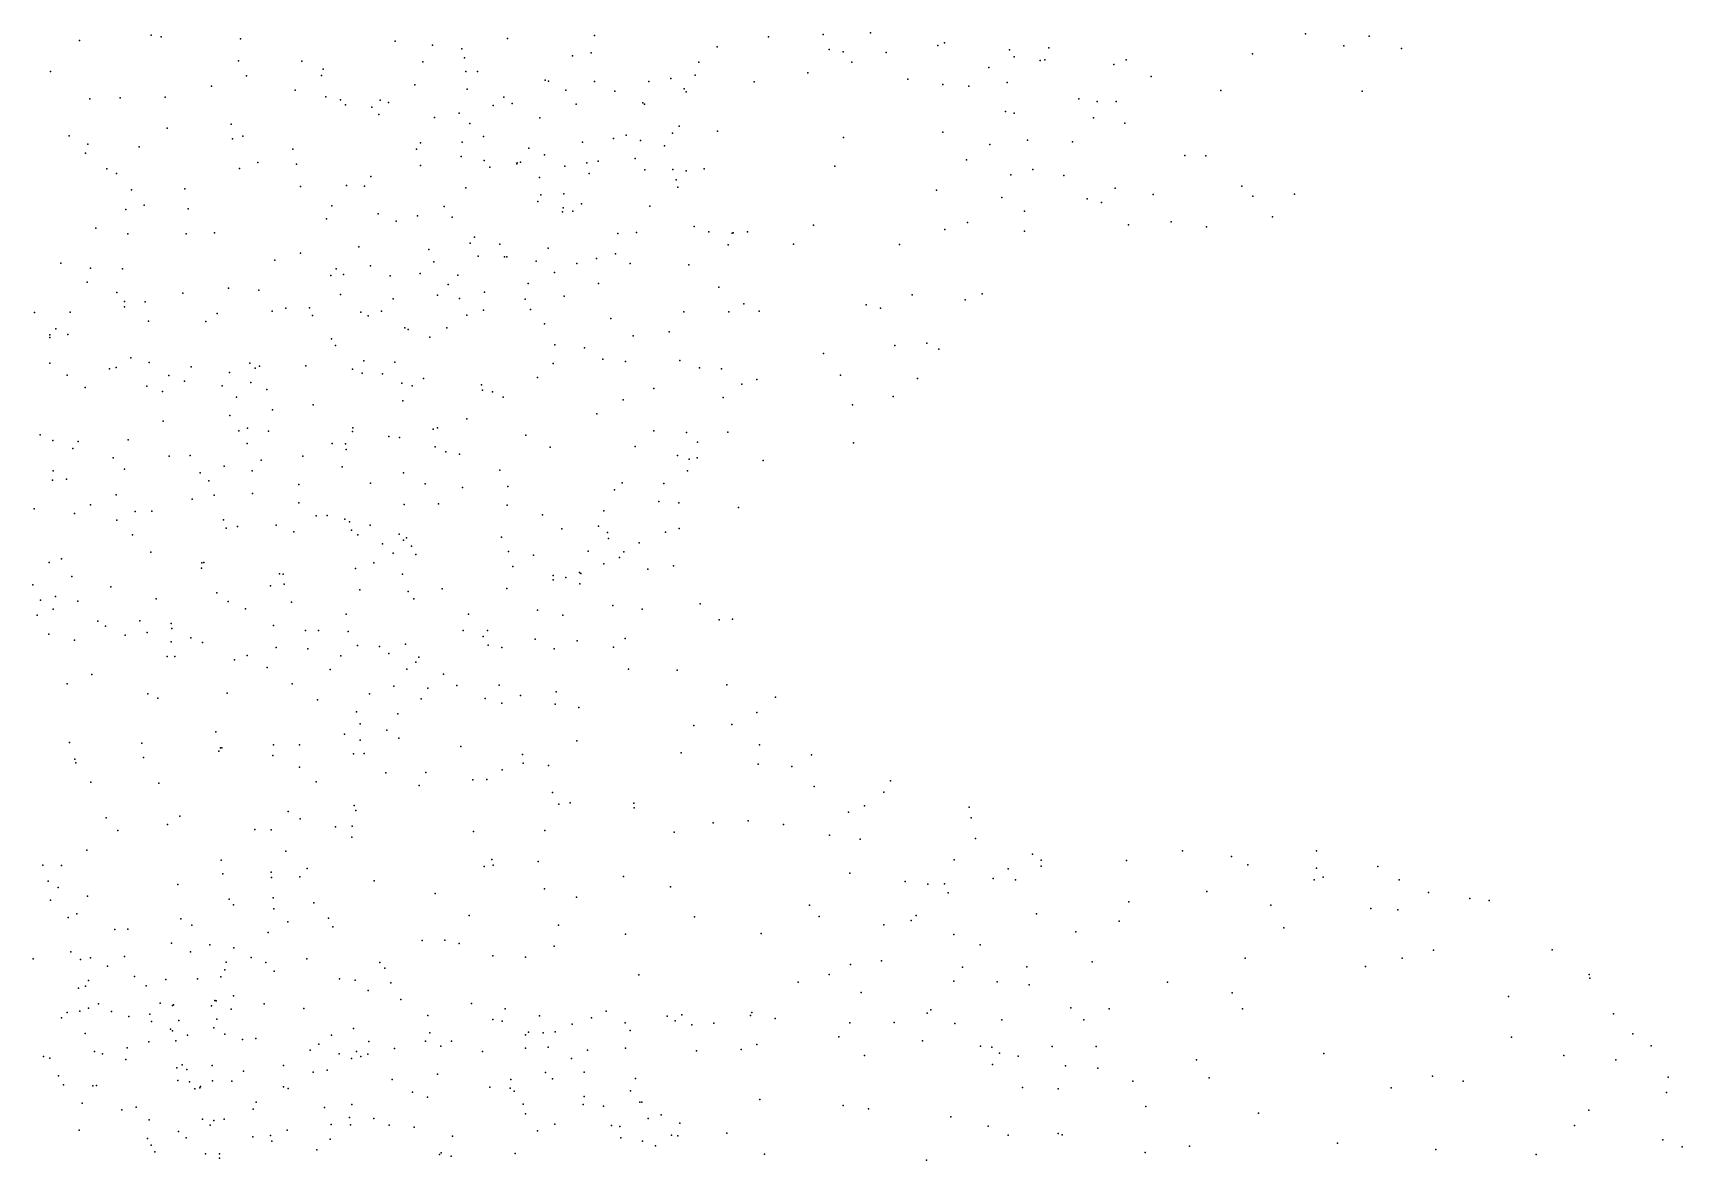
# Model space of a CAD drawing. Header units: metres. Extents: x -25 to 25, y -27.7 to 27.8.
# Drawn here: x 19.3 to 24.37, y -10.39 to -6.93 of the extents above; entities that cross this region are included whole.
import ezdxf

# ---------------------------------------------------------------- set-up
doc = ezdxf.new("R2010")
doc.units = ezdxf.units.M

msp = doc.modelspace()

# ---------------------------------------------------------------- linework, layer by layer
for p in [(19.6661, -6.9347, 0.7742), (19.696, -6.9405, -8.7087), (21.0282, -6.9361, -4.6678), (21.5628, -6.9402, -0.9841), (21.7306, -6.9326, -1.2174), (21.8763, -6.9282, -3.5824), (23.2131, -6.9312, -3.2608), (23.4085, -6.9375, -3.4871), (19.4457, -6.9509, 3.5579), (19.9403, -6.9462, 0.4669), (20.4154, -6.9534, -7.9385), (20.5298, -6.9657, -13.491), (20.6207, -6.9772, 1.6805), (20.7608, -6.9449, -5.2751), (21.0174, -6.9897, -3.138), (21.4056, -6.9711, -2.0283), (21.749, -6.9794, -2.776), (21.7927, -6.9858, -8.5261), (21.9241, -6.9883, -2.5772), (22.0835, -6.9671, -4.0587), (22.1041, -6.9588, -8.5185), (22.3036, -6.9804, -2.6046), (22.4245, -6.9737, -6.5783), (23.0503, -6.9926, -4.8339), (23.3316, -6.9682, -4.6394), (23.5083, -6.9762, -3.8915), (19.9345, -7.0133, -13.6687), (20.1284, -7.015, -8.1707), (20.1941, -7.0397, -11.0763), (20.5009, -7.0168, 0.1091), (20.6288, -7.005, -7.901), (20.961, -6.9981, -8.0454), (21.3483, -7.0177, -4.177), (21.8194, -7.0182, -3.008), (22.2398, -7.0342, -6.2966), (22.318, -7.002, -4.4803), (22.3982, -7.0123, -2.8974), (22.4118, -7.0105, -8.2878), (22.6238, -7.0248, -7.045), (22.6618, -7.0107, -7.7425), (19.3564, -7.0468, -13.6362), (19.8512, -7.092, -8.4689), (19.9585, -7.0595, 1.0464), (20.1893, -7.0591, 1.1416), (20.476, -7.088, 2.9072), (20.6323, -7.0463, 2.3406), (20.6685, -7.0461, -0.6176), (20.8767, -7.0729, -4.8155), (20.8863, -7.0761, -13.0373), (21.0283, -7.0774, -5.6846), (21.195, -7.0775, -11.767), (21.2631, -7.0681, -0.9378), (21.3373, -7.0581, -12.1275), (21.5188, -7.078, -1.7519), (21.6837, -7.0507, -5.8902), (21.9915, -7.0706, -2.8615), (22.0983, -7.0866, -3.7896), (22.1785, -7.0919, -3.4149), (22.2963, -7.0804, -3.2172), (22.7395, -7.062, -4.8231), (19.4774, -7.1305, 0.928), (19.5704, -7.1276, -9.1114), (19.7082, -7.1256, -13.6544), (20.1078, -7.1043, -13.5837), (20.2029, -7.1243, 3.2762), (20.2471, -7.1335, -11.2772), (20.3695, -7.135, -11.4609), (20.3952, -7.1417, 1.4075), (20.6366, -7.1005, -0.0431), (20.749, -7.1251, -5.3991), (20.7754, -7.1446, -0.8722), (20.9402, -7.1039, -2.0534), (21.0904, -7.1071, -2.6729), (21.1769, -7.1429, -3.0707), (21.3035, -7.0999, -1.8873), (21.3094, -7.1088, -3.8104), (22.5167, -7.1309, -7.9463), (22.5726, -7.1389, -4.7074), (22.6313, -7.1391, -7.3496), (22.9536, -7.1054, -3.2327), (23.3874, -7.1073, -4.4867), (20.263, -7.1489, -9.5963), (20.3438, -7.1561, 0.2782), (20.3658, -7.1788, -13.4516), (20.5369, -7.1879, -9.8891), (20.6118, -7.1742, -10.2159), (20.7169, -7.1511, -0.4089), (20.8599, -7.1894, -5.5707), (20.9715, -7.1469, -0.9886), (21.1818, -7.1468, -3.4538), (22.2912, -7.1695, -4.264), (22.3181, -7.1742, -6.4603), (22.5617, -7.1892, -7.6338), (19.4141, -7.2446, 0.7003), (19.7152, -7.221, 3.5666), (19.9117, -7.208, 0.4595), (19.9473, -7.2456, -9.408), (20.6447, -7.2068, -13.2064), (20.6872, -7.2461, 2.1665), (21.1255, -7.2427, -1.8229), (21.2682, -7.2366, -5.7881), (21.2888, -7.2149, -8.2095), (21.4059, -7.2302, -1.4831), (22.0982, -7.2326, -8.2643), (22.6577, -7.2053, -3.2744), (19.4636, -7.2971, -13.632), (19.4707, -7.2704, 3.5892), (19.6288, -7.2778, -8.6955), (19.9151, -7.254, 1.207), (20.1013, -7.2857, 3.4091), (20.4814, -7.2855, 1.6593), (20.4933, -7.2661, -11.5991), (20.6212, -7.2638, 1.9053), (20.8268, -7.2825, -11.7019), (20.9912, -7.2639, -8.1242), (21.0868, -7.252, -12.6117), (21.1695, -7.2588, -11.998), (21.2437, -7.275, -3.2401), (21.7938, -7.2498, -5.9558), (22.2435, -7.2707, -8.1131), (22.3587, -7.2579, -3.5864), (22.4975, -7.263, -6.9937), (19.5296, -7.3461, -9.0491), (19.9375, -7.3445, -13.5226), (19.993, -7.3264, -8.1132), (20.1127, -7.3318, 0.446), (20.4936, -7.3353, -10.5896), (20.6181, -7.3075, 2.7747), (20.6889, -7.32, -5.1808), (20.7068, -7.341, 2.5654), (20.7896, -7.3301, -12.9009), (20.7905, -7.3277, -0.1078), (20.8008, -7.325, -0.5537), (20.8745, -7.3031, -1.0974), (20.9367, -7.3379, -1.863), (21.0045, -7.3275, -5.6615), (21.0397, -7.3226, -4.6665), (21.1536, -7.3139, -12.3483), (21.2684, -7.3475, -3.8077), (21.3655, -7.3454, -2.7572), (21.7668, -7.338, -8.193), (22.1716, -7.3184, -6.3148), (22.3752, -7.3478, -3.9677), (22.8424, -7.3052, -4.699), (22.9071, -7.3054, -3.4206), (19.5586, -7.3596, 1.2785), (20.2658, -7.397, 1.4954), (20.3215, -7.3989, -13.3023), (20.3403, -7.3696, -10.7838), (20.8596, -7.3726, -4.8368), (21.0114, -7.3598, -2.0718), (21.1829, -7.3491, -4.4957), (21.2794, -7.3795, -4.2924), (21.3101, -7.3522, -4.0413), (22.3081, -7.3641, -6.616), (22.4708, -7.3664, -7.4392), (23.0181, -7.3985, -4.5648), (19.6048, -7.41, 0.6255), (19.7694, -7.4075, -8.328), (20.1247, -7.4003, -13.4114), (20.6327, -7.4039, -10.236), (20.8535, -7.4461, -0.9401), (20.8634, -7.4257, -0.3611), (20.9336, -7.4229, -12.5893), (21.2839, -7.4017, -2.4522), (22.079, -7.4115, -8.0142), (22.2798, -7.4334, -7.7824), (22.542, -7.4384, -4.2234), (22.5859, -7.449, -3.7711), (22.6279, -7.4053, -4.4616), (22.7452, -7.4251, -3.6049), (23.0517, -7.4299, -3.6725), (23.1792, -7.4234, -4.3311), (19.588, -7.4707, -9.2185), (19.6437, -7.4578, 3.6134), (19.7796, -7.4688, -9.3355), (20.2041, -7.499, -11.2406), (20.2205, -7.4592, -9.5297), (20.3629, -7.4845, -11.5891), (20.4838, -7.4898, 3.0622), (20.5664, -7.4614, 1.7669), (20.5903, -7.4946, -7.8737), (20.9302, -7.4774, -8.1041), (20.9315, -7.4652, -12.0558), (20.9617, -7.4754, -12.3719), (20.9882, -7.4537, -1.2689), (21.1981, -7.4603, -2.2594), (22.3499, -7.4758, -6.9009), (23.1122, -7.4928, -4.0265), (19.4955, -7.5284, -8.8851), (19.5943, -7.545, -8.425), (19.7732, -7.5456, 1.4368), (19.8605, -7.5424, -7.9605), (20.4187, -7.507, 1.6218), (21.0995, -7.5441, -5.7062), (21.1577, -7.5411, -8.1705), (21.3346, -7.5232, -3.3126), (21.3792, -7.5394, -5.8719), (21.4515, -7.5432, -3.1027), (21.4544, -7.5429, -8.1613), (21.4982, -7.5395, -2.8348), (21.7015, -7.5187, -8.0899), (22.1049, -7.5325, -7.8434), (22.1747, -7.5108, -6.5402), (22.3499, -7.5374, -7.4115), (22.6698, -7.5174, -4.0627), (22.8001, -7.5082, -3.8234), (22.9095, -7.5239, -4.2655), (20.3042, -7.5852, -13.1582), (20.5189, -7.5932, -9.872), (20.6464, -7.574, -4.981), (20.6591, -7.5558, 2.8295), (20.7377, -7.5769, 0.1157), (20.8853, -7.5894, -0.2116), (21.4387, -7.5794, -2.561), (21.6393, -7.5773, -6.0165), (21.9658, -7.5782, -6.29), (19.3878, -7.6354, 3.6954), (19.4787, -7.6512, -9.1366), (20.0459, -7.6261, 1.474), (20.1247, -7.6054, 3.4459), (20.2339, -7.6528, -11.5172), (20.3398, -7.6443, 3.2619), (20.5348, -7.6316, 0.3203), (20.6709, -7.614, -12.6887), (20.7519, -7.6161, 2.002), (20.7589, -7.6158, 2.6369), (20.8487, -7.6292, -4.7639), (20.9736, -7.6371, -0.9456), (21.034, -7.6215, -4.5922), (21.0925, -7.6072, -1.5057), (21.1373, -7.6369, -1.8489), (21.3183, -7.6409, -2.3069), (19.4691, -7.6939, -8.2744), (19.5776, -7.653, 0.8006), (20.2174, -7.674, -11.0106), (20.2571, -7.67, -7.7667), (20.4, -7.6745, -10.6911), (20.492, -7.6675, -12.8916), (20.5781, -7.7009, -12.0538), (20.6081, -7.6722, -5.4736), (20.8246, -7.6986, -5.6011), (20.9056, -7.6642, -0.4965), (21.0405, -7.6982, -8.0933), (19.56, -7.7254, -7.9521), (19.5838, -7.7532, -13.4181), (19.7627, -7.7278, -9.3366), (19.9038, -7.7128, 3.5799), (19.9963, -7.7184, 0.6196), (20.2479, -7.7317, 0.5042), (20.4093, -7.7453, -9.7622), (20.5458, -7.7345, -10.1567), (20.6128, -7.7439, 1.8006), (20.6899, -7.7245, -7.8986), (20.8154, -7.7465, -0.0131), (20.9346, -7.737, -0.6994), (21.41, -7.7097, -3.2372), (22.0046, -7.7329, -6.5633), (22.1674, -7.7487, -6.9338), (22.2199, -7.7294, -7.2114), (19.3066, -7.7868, 1.1016), (19.4169, -7.7864, -8.921), (19.5839, -7.7696, 3.7215), (19.6474, -7.7543, 1.5037), (19.8687, -7.7908, -7.7005), (20.0378, -7.7834, -13.1752), (20.0796, -7.7739, -7.7218), (20.1527, -7.7732, -9.5156), (20.1611, -7.7968, 1.543), (20.3098, -7.7863, -5.172), (20.333, -7.7979, -5.4122), (20.3736, -7.7829, 1.6316), (20.6355, -7.795, -4.8267), (20.6874, -7.7805, 2.8064), (20.8316, -7.7782, 2.1321), (21.3027, -7.7851, -3.4045), (21.4405, -7.7848, -8.0943), (21.4874, -7.7609, -6.015), (21.5341, -7.7831, -2.9309), (21.8629, -7.7635, -6.3873), (21.9067, -7.7744, -7.8483), (19.373, -7.8376, -5.4613), (19.4091, -7.8551, -9.1766), (19.6574, -7.8141, -7.7415), (19.8338, -7.8153, -13.2726), (20.4449, -7.8342, -4.9235), (20.4559, -7.8393, -10.5317), (20.5742, -7.8342, 2.978), (20.8747, -7.8223, -0.2293), (21.0785, -7.8055, -3.846), (21.2576, -7.8469, -1.6054), (19.3541, -7.8639, -7.9003), (19.3542, -7.8564, -8.6055), (20.2201, -7.8685, -12.9621), (20.2326, -7.8882, -11.8), (20.5221, -7.8631, -12.3289), (20.9062, -7.8868, -7.9501), (20.9971, -7.896, -4.0958), (21.1474, -7.8589, -5.8527), (21.9509, -7.8888, -6.7163), (22.0494, -7.8816, -7.5528), (22.086, -7.8996, -7.119), (19.3541, -7.9428, 1.3597), (19.558, -7.9559, 1.591), (19.6032, -7.9265, -4.9982), (19.6599, -7.9405, 0.8927), (19.7883, -7.9544, -4.8449), (19.9693, -7.9429, -4.9676), (19.9984, -7.9519, -5.6574), (20.1407, -7.9508, 0.5523), (20.3196, -7.9354, 0.44), (20.4141, -7.9395, 3.1881), (20.9008, -7.9444, -0.5109), (21.0539, -7.931, -3.6334), (21.1232, -7.9379, -7.9972), (21.2908, -7.9349, -2.1117), (21.7319, -7.9131, -7.9001), (19.4079, -7.9795, -5.7136), (19.5377, -7.9599, -4.6094), (19.7199, -7.9813, -5.6884), (19.7678, -7.9986, -4.5595), (19.9065, -7.9717, 3.6467), (19.9724, -8.0022, -11.5051), (19.9854, -7.9579, 1.5826), (20.2841, -7.9618, -4.8223), (20.3142, -7.974, -5.6641), (20.3762, -7.9759, -12.5608), (20.4356, -8.0042, 1.7547), (20.5021, -7.9898, -4.702), (20.853, -7.9868, -4.2926), (21.3508, -7.957, -2.3286), (21.4182, -7.9601, -6.1028), (21.527, -7.9934, -7.9596), (21.7846, -7.9798, -6.5476), (22.021, -7.9906, -7.3118), (19.4623, -8.0174, -7.7319), (19.6525, -8.0139, -13.1746), (19.7009, -8.0298, 3.7536), (19.8835, -8.0126, 0.7466), (19.9282, -8.0478, -7.6422), (20.0214, -8.0238, -12.9498), (20.4675, -8.013, 0.2928), (20.6807, -8.0091, 1.9971), (20.6844, -8.0258, -4.4919), (20.715, -8.0314, -0.0326), (20.747, -8.0474, -5.7793), (21.1164, -8.056, -0.9207), (21.2102, -8.0209, -3.4264), (21.4236, -8.0481, -3.1076), (21.4807, -8.008, -2.654), (21.9464, -8.0456, -7.0599), (19.9069, -8.1039, -11.6776), (20.0382, -8.0868, -4.5363), (20.1632, -8.071, -7.7112), (20.4396, -8.0586, -10.4734), (21.0358, -8.0989, -7.8577), (21.8214, -8.0709, -6.774), (19.7027, -8.1215, -7.6163), (19.935, -8.1508, -4.2807), (19.9615, -8.1425, -5.8038), (20.0267, -8.1521, -11.2265), (20.2843, -8.1532, -4.4103), (20.2859, -8.1415, -10.8573), (20.5321, -8.1462, -5.8339), (20.5458, -8.1414, -4.2596), (20.6358, -8.1143, -3.9865), (21.2109, -8.1512, -1.0847), (21.3105, -8.1558, -1.9374), (21.4379, -8.1546, -6.3164), (19.3246, -8.1636, 1.4501), (19.3637, -8.1806, -5.859), (19.4252, -8.2056, -4.329), (19.4413, -8.1841, -9.4297), (19.5951, -8.1783, -5.8359), (19.9604, -8.1899, 3.6367), (20.2219, -8.1898, -9.7115), (20.2629, -8.1912, 3.3573), (20.2645, -8.2079, 0.3324), (20.3957, -8.168, 3.1708), (20.4286, -8.1717, -3.9435), (20.5389, -8.2004, 2.0059), (20.817, -8.1643, -3.6547), (20.892, -8.2009, -0.604), (21.1531, -8.1996, -6.1349), (21.3446, -8.1857, -7.8199), (21.824, -8.1876, -7.4426), (19.5484, -8.2342, 3.8474), (19.7211, -8.2284, -11.7527), (19.7857, -8.2267, -11.4479), (19.8895, -8.2596, 0.6584), (20.0039, -8.2406, -9.5324), (20.1316, -8.2287, 1.7715), (20.5711, -8.2158, 2.7427), (20.6134, -8.2229, -0.0605), (21.283, -8.227, -3.1685), (21.3193, -8.2379, -1.3453), (21.344, -8.2339, -1.6016), (21.5469, -8.2425, -6.6053), (19.3622, -8.3029, 0.9664), (19.3643, -8.2735, -7.6982), (19.4057, -8.2996, -13.0517), (19.5835, -8.2691, -12.8979), (19.8158, -8.2796, -12.7111), (19.8429, -8.3044, -7.5563), (19.9759, -8.2741, -12.4953), (20.2524, -8.262, -3.8479), (20.3394, -8.3115, -9.8692), (20.4415, -8.2805, -10.3826), (20.737, -8.2715, -0.3949), (21.1128, -8.3105, -0.9395), (21.3136, -8.2739, -2.6381), (19.5578, -8.348, -4.2138), (19.7921, -8.3606, -4.0818), (19.8597, -8.3488, -12.301), (19.9768, -8.344, -3.9717), (20.1193, -8.316, 3.5235), (20.5081, -8.3137, -5.9932), (20.6229, -8.3253, -3.5987), (20.7618, -8.3222, -7.6557), (21.0901, -8.3319, -7.6225), (21.241, -8.3127, -2.3615), (19.3058, -8.3906, 3.9256), (19.4303, -8.4049, -5.9973), (19.4795, -8.3779, -11.8226), (19.6167, -8.3986, -12.2814), (19.6677, -8.3983, 1.7418), (20.1194, -8.3725, -5.981), (20.1732, -8.412, -9.6199), (20.2067, -8.4107, 1.9579), (20.4428, -8.3772, 2.9608), (20.549, -8.3758, 3.9007), (20.7595, -8.3794, 3.7707), (20.8683, -8.4093, -0.6574), (21.0573, -8.3971, -3.2344), (21.2257, -8.3678, -2.9294), (21.2877, -8.3725, -1.9318), (21.4711, -8.387, -7.3413), (19.56, -8.4255, -11.6168), (19.8879, -8.4247, -5.9955), (19.8964, -8.4496, -11.3444), (19.9307, -8.4449, 3.692), (20.0497, -8.4408, -3.7494), (20.1043, -8.4615, 0.2063), (20.261, -8.4227, 3.3826), (20.2755, -8.4304, -10.8636), (20.2816, -8.4566, 0.0172), (20.3387, -8.4408, 3.7269), (20.9274, -8.4521, 4.1425), (21.0403, -8.4441, 3.8896), (21.0678, -8.4637, -6.4857), (21.2468, -8.4625, -7.102), (21.2885, -8.451, -1.3984), (19.6082, -8.4705, 0.7591), (20.3004, -8.4706, -6.096), (20.3765, -8.4984, 3.1777), (20.4278, -8.469, 4.2078), (20.4411, -8.4874, -10.4186), (20.4502, -8.4802, -0.2229), (20.4654, -8.5049, 2.5026), (20.7421, -8.478, -6.2395), (21.0709, -8.4819, -7.3371), (21.1659, -8.4955, -2.2065), (19.3523, -8.5552, -12.1953), (19.39, -8.5448, -12.5128), (19.6651, -8.5236, -7.4347), (19.8217, -8.5571, 0.4805), (19.8272, -8.5559, -3.84), (20.3503, -8.5566, -10.704), (20.4092, -8.527, -7.5833), (20.479, -8.5306, 3.3836), (20.7641, -8.522, -7.4806), (20.8409, -8.5335, 4.3308), (21.0083, -8.5209, 3.5194), (21.0567, -8.5602, -6.7255), (21.1049, -8.5406, 4.2264), (21.1185, -8.5233, -2.4103), (19.4214, -8.5984, -11.7774), (19.8204, -8.5726, -9.3813), (20.0598, -8.59, -6.1872), (20.0714, -8.5917, -7.4883), (20.2935, -8.5742, -3.5028), (20.4385, -8.5919, -9.9096), (20.7776, -8.5683, -3.2441), (20.9007, -8.5959, -3.0225), (20.9016, -8.6086, 3.3503), (20.9401, -8.6017, -7.1955), (20.9824, -8.5865, -2.8102), (20.9864, -8.5896, -0.8606), (21.1916, -8.5765, -1.9676), (21.2705, -8.5658, 3.7679), (19.3024, -8.6245, -12.837), (19.3717, -8.6596, -6.3543), (19.542, -8.6302, 1.744), (19.867, -8.6491, -11.405), (20.0327, -8.6278, 4.0112), (20.074, -8.6217, 0.0492), (20.3074, -8.6397, -9.6298), (20.4552, -8.6449, 2.7415), (20.5597, -8.6367, -3.2866), (20.7589, -8.6356, -6.4595), (20.983, -8.621, -6.9586), (19.3253, -8.6713, -11.9693), (19.3647, -8.6994, -7.3813), (19.4404, -8.6745, 0.7416), (19.6805, -8.6676, -6.3664), (19.9026, -8.6757, -6.3143), (19.9557, -8.6981, 0.2052), (20.0965, -8.6772, -11.1308), (20.2651, -8.7144, -7.441), (20.4728, -8.6668, -10.2475), (20.6413, -8.7139, 4.555), (20.8526, -8.7023, 4.5376), (21.085, -8.6875, -1.093), (21.1743, -8.6986, -1.6585), (21.3529, -8.6826, 3.5875), (19.3148, -8.7178, 3.8508), (19.5021, -8.7363, -7.2186), (19.5253, -8.751, 3.7869), (19.6305, -8.7347, -9.3583), (19.7272, -8.7431, -7.1663), (19.7296, -8.7588, -6.553), (20.0419, -8.7492, -3.5395), (20.1395, -8.7641, -9.4563), (20.1797, -8.765, -0.1721), (20.6241, -8.765, 3.1979), (20.6995, -8.7645, -2.895), (20.931, -8.7179, -2.5281), (21.4111, -8.7313, 4.1535), (21.452, -8.7301, 3.7865), (19.3509, -8.7763, -6.6454), (19.4302, -8.7948, -6.9242), (19.5854, -8.7792, -6.7457), (19.6533, -8.771, -3.7768), (19.7267, -8.7992, -11.5411), (19.7878, -8.7875, 1.7942), (19.8235, -8.8016, -3.6414), (20.0501, -8.8166, 4.2963), (20.2713, -8.768, 4.4739), (20.2995, -8.8112, -3.3106), (20.3673, -8.8134, 2.3042), (20.4474, -8.8061, -10.4232), (20.6863, -8.7835, -6.6372), (20.7016, -8.8097, -7.1309), (20.7432, -8.8167, -6.912), (20.846, -8.7913, -0.7483), (20.975, -8.7962, -2.2509), (21.0862, -8.8162, -1.8164), (21.1228, -8.789, -1.4437), (19.7144, -8.8445, 0.449), (19.7385, -8.8448, 3.7611), (19.9218, -8.8552, -9.3576), (19.9609, -8.841, -11.3161), (20.147, -8.821, 2.0044), (20.2483, -8.8422, -10.8621), (20.3957, -8.8349, -6.5353), (20.4788, -8.8623, -0.4552), (20.488, -8.8461, -10.1275), (20.9043, -8.8208, 3.1959), (19.4837, -8.9001, 0.6486), (20.0226, -8.8787, -7.069), (20.2157, -8.884, -7.2066), (20.4514, -8.8836, 2.5145), (20.5643, -8.8987, -6.8042), (21.1322, -8.8834, 3.2287), (21.2825, -8.8866, 4.5688), (19.407, -8.9289, -3.8154), (19.6554, -8.9591, 1.8142), (19.8992, -8.9574, 1.8853), (20.099, -8.9281, -6.7634), (20.3363, -8.959, -6.8014), (20.4117, -8.9361, -7.0808), (20.5161, -8.9423, 4.7146), (20.6052, -8.9341, -2.6703), (20.7347, -8.9329, 3.1108), (20.8005, -8.9645, -2.3154), (20.9108, -8.9536, -2.0768), (21.4351, -8.9315, 3.4417), (21.5844, -8.9692, 4.2137), (19.6863, -8.9724, -9.3592), (20.1768, -8.9776, -3.2593), (20.2966, -9.0147, -3.0743), (20.4233, -9.0206, -10.4059), (20.495, -8.9741, 2.8666), (20.6924, -8.9734, -0.647), (20.7436, -8.9877, 4.8451), (20.907, -8.991, -0.9195), (20.9796, -9.0014, -1.2223), (21.5267, -9.0162, 4.4369), (20.3082, -9.0519, -0.3671), (20.3904, -9.0705, 2.397), (21.3338, -9.0562, 3.2709), (21.4501, -9.0534, 4.6499), (19.4148, -9.1085, 3.7446), (19.637, -9.1107, -11.5909), (19.8645, -9.0759, -3.4431), (20.0411, -9.1164, -11.1285), (20.1212, -9.1159, -9.5089), (20.2601, -9.083, 4.6057), (20.308, -9.1017, -2.8382), (20.4271, -9.0951, -9.9288), (20.6172, -9.1214, -2.3025), (20.9736, -9.1039, 3.0578), (21.5348, -9.1161, 3.4591), (19.4309, -9.1602, 1.8079), (19.434, -9.1713, -11.7116), (19.642, -9.1544, -3.5633), (19.8734, -9.1351, -11.3615), (19.8784, -9.1247, 0.3142), (19.8833, -9.125, -9.4166), (20.0393, -9.1491, 0.056), (20.287, -9.1433, -10.6301), (20.3205, -9.1431, -9.7323), (20.8065, -9.1455, 5.0677), (20.8086, -9.1724, -1.9144), (21.2945, -9.1405, 5.0015), (21.695, -9.147, 4.309), (20.1217, -9.1842, -10.9282), (20.3871, -9.2023, 4.7871), (20.5099, -9.2013, -0.5182), (20.6541, -9.2238, -2.0711), (20.6975, -9.2224, 2.7861), (20.7448, -9.1924, -0.7435), (20.8865, -9.1797, -1.6366), (21.5311, -9.1754, 5.0114), (21.6343, -9.1821, 4.6323), (19.4801, -9.2307, 0.7306), (19.6891, -9.2335, 0.4995), (20.1723, -9.2293, -0.2434), (20.4896, -9.2414, 2.5467), (20.8986, -9.2625, 5.2612), (21.7034, -9.2444, 5.2663), (21.9178, -9.2613, 5.3187), (21.9375, -9.2268, 5.0173), (20.0867, -9.3212, -2.8847), (20.2899, -9.3028, -10.4048), (20.2944, -9.3177, 2.3188), (20.9181, -9.2987, -1.1952), (20.9529, -9.2939, 2.844), (21.1487, -9.2957, 5.3316), (21.1497, -9.3097, 2.9921), (21.8093, -9.3227, 4.189), (21.858, -9.3033, 4.6141), (22.1793, -9.3074, 5.1859), (19.5276, -9.3399, -9.5594), (19.7163, -9.361, -3.4188), (19.7541, -9.3354, 1.8708), (19.9845, -9.3759, 0.16), (20.1236, -9.3438, -9.6981), (20.2326, -9.3685, -9.9465), (20.283, -9.3661, -10.1509), (21.3926, -9.3556, 3.1814), (21.5009, -9.3499, 5.4916), (21.6094, -9.3613, 3.3973), (22.1859, -9.3401, 4.8917), (19.5633, -9.379, 3.8741), (20.0344, -9.3772, 2.0665), (20.2828, -9.3998, -2.3059), (20.6567, -9.3828, 2.4714), (20.875, -9.3788, 2.5597), (21.2727, -9.3848, 5.5169), (21.7499, -9.3934, 5.5938), (21.8445, -9.4056, 3.783), (22.1986, -9.4041, 5.5214), (19.4676, -9.4396, 0.7793), (19.8804, -9.4702, -11.1701), (20.0798, -9.443, -10.7769), (20.713, -9.4681, 5.4615), (20.8552, -9.4748, -0.9133), (22.1334, -9.4694, 4.5911), (22.3746, -9.4519, 5.046), (22.4011, -9.4707, 5.2866), (22.6633, -9.4714, 1.7384), (22.8357, -9.4422, 1.8572), (22.9864, -9.4593, 1.6728), (23.2472, -9.442, 1.9922), (19.3326, -9.486, 1.1732), (19.3896, -9.4867, 1.5027), (19.8857, -9.5125, 4.1602), (20.0347, -9.5078, 4.3832), (20.0352, -9.5235, -0.0509), (20.1229, -9.5218, -10.0975), (20.1451, -9.4962, 4.6431), (20.6891, -9.4898, -0.6811), (20.7168, -9.4863, -1.8347), (21.1173, -9.5211, 2.5554), (21.8132, -9.5103, 3.5555), (22.2536, -9.5263, 1.5798), (22.2992, -9.4975, 1.7932), (22.401, -9.4888, 1.9806), (23.0359, -9.4843, 2.2024), (23.2469, -9.4948, 2.2352), (23.268, -9.5227, 1.4901), (23.4355, -9.49, 1.8028), (19.3492, -9.5346, 3.9144), (19.3797, -9.5547, -3.8541), (19.7476, -9.5453, -9.7245), (20.3506, -9.5339, -0.3955), (20.5381, -9.5733, 2.2515), (20.8749, -9.5582, -1.5779), (21.2618, -9.5527, 5.7083), (21.9828, -9.5359, 4.1106), (22.0527, -9.5438, 4.3965), (22.1043, -9.5431, 1.7276), (22.1149, -9.5708, 2.093), (22.3221, -9.5308, 2.1776), (22.9104, -9.5665, 2.5303), (23.2401, -9.5312, 2.4485), (23.5013, -9.5306, 1.6061), (23.5913, -9.5696, 2.418), (19.3565, -9.5937, -9.5935), (19.4704, -9.581, -11.5679), (19.9058, -9.5906, 1.5841), (19.9186, -9.608, -3.1669), (20.041, -9.5862, -2.9287), (20.043, -9.6201, -10.2724), (20.1657, -9.6014, 4.8913), (20.9731, -9.5837, 5.6706), (21.6892, -9.6086, 5.8043), (22.6707, -9.5984, 2.5161), (23.1063, -9.6085, 2.6971), (23.4145, -9.6191, 2.6826), (23.497, -9.6235, 1.3769), (23.7188, -9.5883, 1.6646), (23.7774, -9.5948, 2.1529), (19.4101, -9.6465, 1.0307), (19.4372, -9.6357, 1.295), (19.7572, -9.6511, 0.3333), (19.7903, -9.6707, -3.4208), (20.0852, -9.66, -0.2169), (20.2111, -9.6491, 1.8557), (20.2241, -9.6751, 5.2073), (20.643, -9.6404, 5.5792), (20.9176, -9.6705, -1.2265), (21.3355, -9.645, 2.7527), (21.7184, -9.6433, 3.2469), (21.9178, -9.6695, 1.5909), (22.0009, -9.6554, 5.8305), (22.0167, -9.64, 3.8292), (22.3867, -9.6357, 1.2937), (22.6411, -9.6576, 1.2062), (23.1471, -9.6789, 1.1606), (19.5541, -9.6834, 0.6913), (19.5941, -9.6824, 4.1112), (19.7277, -9.7251, -11.2737), (19.8464, -9.7305, 0.1254), (20.025, -9.6932, 4.5179), (20.4984, -9.7171, 2.0712), (20.5679, -9.7159, -1.9524), (20.6121, -9.727, -0.5906), (21.1234, -9.6981, 2.3577), (21.5407, -9.6963, 2.9916), (22.1328, -9.6986, 2.3617), (22.2132, -9.7303, 5.7968), (22.5078, -9.6912, 5.4544), (19.3028, -9.7738, -11.6223), (19.4192, -9.7524, -3.9459), (19.448, -9.7758, 5.4752), (19.4796, -9.771, -7.9161), (19.5833, -9.7665, -9.7515), (19.7866, -9.7521, -7.5611), (19.9193, -9.7394, -10.8784), (19.9731, -9.7696, -10.5634), (20.1445, -9.7733, -2.6043), (20.7162, -9.7647, 2.0775), (20.816, -9.7681, -1.6432), (20.9043, -9.7348, 2.1786), (21.9106, -9.7798, 2.2272), (23.0274, -9.7719, 2.99), (23.5105, -9.7715, 1.1787), (23.6068, -9.747, 2.8499), (23.9718, -9.7459, 1.7009), (19.5314, -9.7964, -7.1219), (19.6142, -9.8279, 5.3423), (19.8793, -9.8286, -7.8646), (19.892, -9.8078, -10.2499), (19.8962, -9.7837, 4.3625), (20.0184, -9.7845, 4.8168), (20.0433, -9.8119, -7.5873), (20.368, -9.7849, -2.1278), (20.3836, -9.8028, -0.4059), (21.1639, -9.8228, 5.9024), (21.7498, -9.8219, 2.0174), (21.8147, -9.7916, 1.4385), (22.1591, -9.7997, 4.213), (22.3573, -9.7983, 2.6347), (22.5578, -9.7827, 4.9787), (23.3978, -9.7974, 3.0179), (24.0851, -9.8221, 1.9004), (19.4419, -9.8643, 4.2476), (19.4634, -9.858, 5.7745), (19.4728, -9.84, 4.7884), (19.6502, -9.8563, 5.575), (19.7109, -9.8374, -3.6044), (19.8076, -9.8353, 1.2405), (20.2447, -9.8351, -7.3866), (20.2927, -9.8397, 5.5554), (20.3321, -9.871, -7.6164), (20.4018, -9.8476, 1.5782), (21.6538, -9.8453, 1.6924), (21.8479, -9.877, 5.9333), (22.1324, -9.842, 3.6934), (22.2659, -9.8444, 4.4347), (22.364, -9.8532, 1.0862), (22.7891, -9.8458, 3.0029), (22.9881, -9.8777, 0.9242), (24.0868, -9.8332, 2.327), (19.4731, -9.9255, -6.894), (19.504, -9.9115, 4.5187), (19.6936, -9.9097, 0.9956), (19.731, -9.9168, 4.4208), (19.7344, -9.9151, -8.1088), (19.8509, -9.9183, 5.7387), (19.861, -9.9022, -0.0863), (19.8654, -9.9027, 5.3128), (19.9111, -9.9283, -3.2414), (19.9188, -9.8875, 4.6452), (20.0128, -9.9117, 1.2672), (20.1344, -9.9265, -0.307), (20.4329, -9.8985, -7.0932), (20.6503, -9.9112, -7.6108), (20.7532, -9.9269, 1.7234), (22.0617, -9.9301, 1.1218), (22.4926, -9.9243, 2.8983), (22.6096, -9.9277, 5.1734), (23.0197, -9.9278, 3.2043), (23.8376, -9.8896, 2.8914), (19.3898, -9.9553, -5.6489), (19.4076, -9.939, -8.4469), (19.446, -9.9344, -5.3513), (19.5442, -9.9355, -8.2482), (19.597, -9.9511, -5.1661), (19.6619, -9.9436, 4.6736), (19.6668, -9.9664, -11.2905), (19.751, -9.9632, 0.5281), (19.8672, -9.9592, -5.6043), (20.5161, -9.9476, -7.8465), (20.7152, -9.9598, 1.4721), (20.7441, -9.9657, -1.6629), (20.8589, -9.9493, -1.4127), (20.9597, -9.9746, -7.3722), (21.0186, -9.9545, 1.6464), (21.0642, -9.9346, 2.1208), (21.1225, -9.9706, 1.2665), (21.2519, -9.9495, 1.6324), (21.276, -9.9645, 2.3066), (21.2961, -9.9453, 1.4138), (21.3268, -9.9761, 1.2063), (21.3953, -9.9711, 1.8303), (21.5079, -9.9483, 1.3408), (21.5114, -9.9387, 6.0095), (21.5839, -9.9572, 1.9871), (21.8126, -9.9701, 2.3853), (21.9495, -9.9689, 2.8954), (22.051, -9.9406, 2.617), (22.1352, -9.9726, 3.2462), (22.2798, -9.9614, 2.7855), (22.5316, -9.9609, 5.5313), (24.16, -9.9429, 2.4972), (19.4629, -10.0029, -5.8681), (19.6585, -10.029, -3.7547), (19.7255, -9.9899, 6.0248), (19.7313, -9.9951, -5.8304), (19.7412, -10.0254, -10.0379), (19.7777, -10.0086, -6.8866), (19.8578, -9.9856, -5.1148), (19.8917, -10.0048, -10.7577), (19.9466, -10.0218, 1.0761), (19.9878, -10.0186, 6.0262), (20.2197, -10.0087, -8.1163), (20.2877, -9.9878, -2.1905), (20.3345, -10.0275, -4.9897), (20.5086, -10.0272, -8.1703), (20.5217, -10.0008, -4.7468), (20.5884, -10.027, -6.863), (20.8166, -10.0073, -5.0972), (20.8255, -9.9991, -1.0423), (20.8709, -10.0007, -4.8379), (20.9076, -9.9978, -7.1015), (21.1381, -9.9936, 1.9324), (21.7792, -10.0134, 2.72), (22.0362, -10.0252, 5.9084), (23.8469, -10.014, 1.1362), (24.2191, -10.0037, 1.6822), (19.3347, -10.0738, 6.1675), (19.3544, -10.0789, -6.4044), (19.4915, -10.0586, -6.6702), (19.5164, -10.0656, -11.4584), (19.5873, -10.0835, -6.0292), (19.5918, -10.0476, -8.5063), (20.1542, -10.0541, -6.831), (20.1808, -10.0355, -5.2152), (20.2437, -10.0659, 1.1906), (20.2814, -10.0803, -0.4021), (20.2969, -10.058, 5.9818), (20.3095, -10.0739, -4.7312), (20.3316, -10.0662, -8.2851), (20.4133, -10.0492, -5.2295), (20.5554, -10.0416, -1.8716), (20.6838, -10.0581, -0.7641), (20.8156, -10.0487, 1.18), (20.8856, -10.0452, 5.9143), (20.9571, -10.0802, -4.6011), (21.0066, -10.0547, -7.6381), (21.1233, -10.0478, 5.9955), (21.3417, -10.0569, 0.9942), (21.4788, -10.0522, 2.1527), (21.5266, -10.0367, 2.538), (21.8577, -10.0711, 1.0906), (22.2146, -10.0418, 3.8769), (22.2495, -10.0451, 5.8104), (22.2732, -10.0638, 4.3948), (22.3298, -10.0732, 3.1236), (22.435, -10.0433, 4.6885), (22.5695, -10.043, 3.1068), (22.8784, -10.0839, 3.313), (23.2694, -10.0644, 3.3431), (24.0077, -10.0707, 2.9001), (24.1674, -10.0838, 1.399), (24.276, -10.0414, 1.9999), (19.3812, -10.1336, -4.8249), (19.7444, -10.1088, 6.219), (19.7605, -10.0991, 0.1065), (19.7748, -10.1142, -3.5848), (19.8533, -10.102, -8.348), (19.9489, -10.1185, 0.864), (20.0721, -10.1019, -2.6955), (20.1636, -10.1221, -2.4109), (20.2064, -10.1161, -5.5554), (20.5455, -10.1281, 1.1377), (20.8775, -10.1229, -8.047), (20.996, -10.1223, -7.8498), (22.2516, -10.0982, 3.5524), (22.4757, -10.1025, 0.8966), (22.5751, -10.1099, 5.3283), (23.6032, -10.1348, 0.8889), (19.3964, -10.1612, -9.418), (19.4863, -10.1643, -8.8656), (19.4975, -10.1629, -4.0728), (19.7477, -10.1477, -6.6844), (19.7838, -10.1513, -4.7833), (19.7997, -10.1737, -0.1115), (19.8155, -10.1697, 0.3002), (19.8172, -10.166, -10.2063), (19.8538, -10.1483, -10.9962), (19.9136, -10.1495, -3.2408), (20.0723, -10.1667, 6.2163), (20.0863, -10.1726, -8.4298), (20.4064, -10.1449, -4.476), (20.4683, -10.1838, -5.4925), (20.7063, -10.1681, 5.9263), (20.7685, -10.1716, -5.4216), (20.7715, -10.1442, -1.3466), (20.7809, -10.1804, -4.2633), (20.8992, -10.1422, -6.853), (21.1386, -10.1793, -7.0769), (21.1537, -10.1419, -4.9821), (22.3437, -10.1696, 3.3518), (22.4533, -10.1728, 5.5553), (22.683, -10.1492, 0.8128), (22.9172, -10.139, 0.7556), (23.4762, -10.1705, 3.3602), (23.6982, -10.1498, 3.2263), (24.3226, -10.185, 2.3744), (24.3278, -10.1378, 1.818), (19.4535, -10.2169, 6.3233), (19.5759, -10.2373, -4.6346), (19.62, -10.2293, -9.8012), (19.9796, -10.2356, -6.0488), (19.9879, -10.2143, -6.638), (20.198, -10.2308, -8.7367), (20.2823, -10.221, -6.6295), (20.5148, -10.1986, -8.9831), (20.8087, -10.2207, -8.6548), (20.9932, -10.2214, -3.9742), (20.9968, -10.1966, -4.2138), (21.0557, -10.2262, 0.7371), (21.1675, -10.2144, -4.4341), (21.1738, -10.2138, -7.6272), (21.5361, -10.2063, 0.8112), (21.7928, -10.2249, 0.9517), (21.8705, -10.2346, 5.9502), (22.7223, -10.2277, 3.3541), (19.6595, -10.2687, -11.3918), (19.8234, -10.2669, -4.6019), (19.8469, -10.2853, -8.6382), (19.8587, -10.2707, 6.3525), (19.8903, -10.2662, -6.372), (20.2192, -10.2833, -5.8346), (20.2748, -10.261, -9.0571), (20.2779, -10.2834, -2.228), (20.3503, -10.2644, -5.663), (20.3973, -10.2848, 0.9502), (20.8156, -10.25, -8.878), (20.9067, -10.282, -6.6439), (21.0806, -10.2856, -5.3803), (21.1928, -10.2642, 6.0683), (21.2329, -10.2531, -3.7696), (21.2907, -10.2783, -4.8605), (22.1229, -10.2595, 0.9587), (22.2382, -10.2881, 4.3914), (23.0692, -10.2482, 3.486), (24.0403, -10.2858, 2.9889), (24.0842, -10.2388, 1.187), (19.4447, -10.3004, -9.1001), (19.6547, -10.3261, -8.882), (19.7501, -10.3043, -3.8164), (19.7729, -10.3241, -10.0444), (19.9782, -10.321, -10.7717), (20.0325, -10.3162, -8.8417), (20.0365, -10.3343, -2.7927), (20.0833, -10.3004, -4.4526), (20.2162, -10.3277, -0.5098), (20.4736, -10.291, -4.1839), (20.5917, -10.3186, -6.5508), (20.8532, -10.302, 0.7281), (21.1061, -10.2886, -6.8007), (21.1088, -10.3235, -8.0522), (21.1752, -10.3345, 0.4654), (21.2649, -10.3156, -5.2157), (21.2838, -10.3175, -7.1566), (21.4348, -10.3091, -4.1579), (22.2993, -10.316, 3.7317), (22.4535, -10.3108, 5.0145), (22.4655, -10.315, 5.2732), (24.3119, -10.3295, 1.4478), (19.6656, -10.3466, 6.4379), (19.6769, -10.3667, -4.2858), (19.833, -10.373, -11.2282), (19.8758, -10.3725, -3.4473), (19.8759, -10.3866, 0.2385), (20.1747, -10.3606, -6.4496), (20.5516, -10.3748, -0.9523), (20.5574, -10.3698, -9.2975), (20.5879, -10.3805, -1.3682), (20.7846, -10.3716, -5.5973), (21.2152, -10.3483, -3.5715), (21.5506, -10.3745, -3.8043), (22.7208, -10.369, 0.7137), (22.8565, -10.3496, 3.5009), (23.3116, -10.3407, 0.6304), (23.6137, -10.3598, 0.7365), (23.9218, -10.375, 3.1527), (24.3705, -10.351, 1.6756), (22.0489, -10.392, 5.7948)]:
    msp.add_point(p)

doc.saveas('drawing.dxf')
